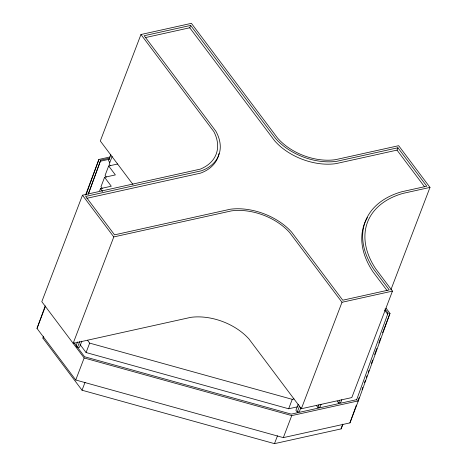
<?xml version="1.0" encoding="UTF-8"?>
<svg xmlns="http://www.w3.org/2000/svg" width="467" height="467" viewBox="0 0 467 467"><rect width="100%" height="100%" fill="white"/><g stroke="black" fill="none" stroke-linecap="round" stroke-linejoin="round"><path stroke-width="0.7" d="M43.443 336.795L42.941 338.166L82.034 390.225L274.485 443.65L341.085 428.91L342.819 424.124M356.537 400.079L388.048 313.065L385.001 309.014M45.223 305.862L37.01 328.418L75.747 380.004L283.335 437.632L349.935 422.892L356.362 405.128M357.845 401.03L359.082 397.615M362.048 389.42L362.789 387.371M364.523 382.584L365.264 380.535M366.251 377.803L366.992 375.754M368.229 372.339L368.971 370.29M371.446 363.46L372.678 360.045M374.657 354.576L376.881 348.429M378.86 342.965L380.593 338.184M349.935 422.892L358.347 400.861L389.992 313.415L386.069 308.191M85.525 195.136L98.911 159.434L110.247 156.924M86.226 194.295L98.911 159.434M88.584 193.297L100.755 160.123L109.278 158.237M88.263 194.225L100.755 160.123M390.891 289.791L429.99 187.413L398.666 145.698L335.551 159.661A47.832 30.81 20.9 0 1 277.474 137.969L191.412 23.35L140.952 34.517L100.3 140.987L132.914 184.418M140.952 34.517L213.839 131.589A53.606 34.529 20.9 0 1 200.244 169.142L82.466 195.212L41.808 301.676L84.159 357.973L291.747 415.601L358.347 400.861M37.01 328.418L45.427 306.387M110.807 154.606L108.496 160.666L109.844 162.458M112.156 156.404L109.161 164.11L110.422 165.779M42.941 338.166L43.694 336.199M117.591 164.016L108.671 165.989L105.075 175.417L106.33 177.086M108.671 165.989L115.367 174.909L104.579 177.297L100.983 186.724L102.238 188.394M99.634 190.84L100.487 188.604L111.274 186.216L104.579 177.297M145.383 37.594L189.765 27.769L190.664 25.428L275.495 138.407A50.786 32.713 20.9 0 0 336.783 161.302L397.913 147.77L426.78 186.21L401.883 191.721A96.675 62.269 20.9 0 0 373.798 269.331L389.25 289.914L342.755 300.205L291.63 232.117A51.738 33.326 20.9 0 0 230.336 209.222L114.538 234.848L85.677 196.409L201.475 170.782A54.376 35.025 20.9 0 0 215.818 131.145L144.163 35.72L190.664 25.428M301.343 408.748L342.002 302.283L289.645 232.554A48.889 31.493 20.9 0 0 231.568 210.862L113.79 236.927L73.132 343.391L190.91 317.327A48.889 31.493 20.9 0 1 248.993 339.019L301.343 408.748L351.803 397.58L392.461 291.116L375.777 268.893A93.96 60.523 20.9 0 1 403.114 193.361L429.99 187.413M76.016 345.942L77.563 341.902M79.67 341.663L77.359 347.722L79.513 347.244L81.824 341.184M297.905 406.728L288.653 408.777L86.074 352.538L89.67 343.117L87.492 340.215M75.747 380.004L84.159 357.973M82.034 390.225L85.035 382.362M274.485 443.65L277.486 435.787M288.653 408.777L292.254 399.349L294 398.964M283.335 437.632L291.747 415.601M298.215 404.235L295.897 410.295L297.24 412.075L299.394 411.596L300.935 407.563M189.765 27.769L274.596 140.748A50.786 32.713 20.9 0 0 335.89 163.643L397.02 150.117L397.913 147.77M297.24 412.075L299.551 406.016M316.562 405.718L317.899 407.504L318.932 404.813M321.086 404.334L320.058 407.026L317.899 407.504M337.227 401.147L338.563 402.928L339.591 400.237M341.751 399.758L340.723 402.455L338.563 402.928M341.085 428.91L342.836 424.322M388.048 313.065L387.616 314.186L384.574 310.135M382.601 332.778L389.992 313.415M100.323 161.243L109.558 159.2M86.915 198.282L200.582 173.123A54.376 35.025 20.9 0 0 218.988 153.491M342.002 302.283L392.461 291.116M356.718 399.641L291.256 414.124L84.591 356.759L74.119 342.807M89.67 343.117L292.254 399.349M397.02 150.117L424.573 186.812M387.067 290.544L372.899 271.677A96.675 62.269 20.9 0 1 367.418 217.569M100.487 188.604L102.582 191.394M82.466 195.212L113.79 236.927M79.962 344.407L86.074 352.538M76.355 346.386L77.02 347.279"/></g></svg>
